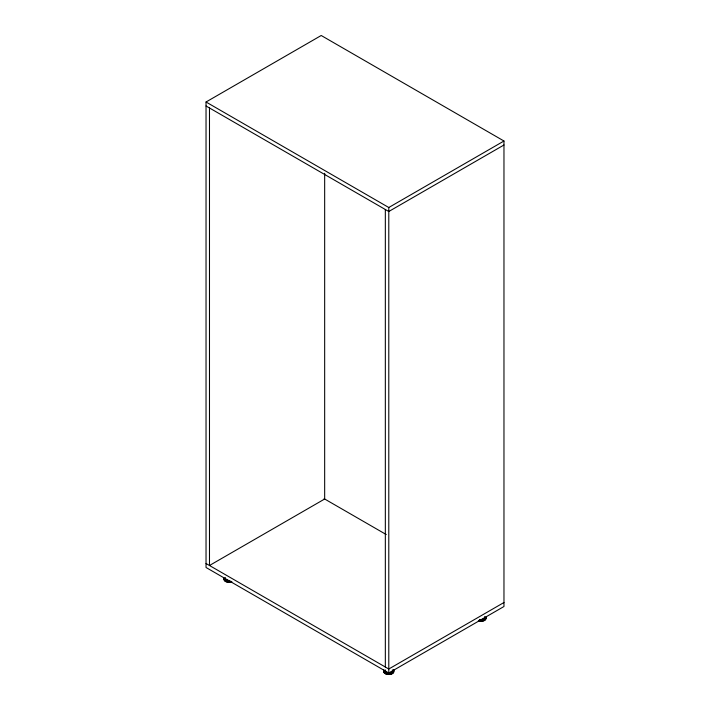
<?xml version="1.0" encoding="UTF-8"?>
<svg xmlns="http://www.w3.org/2000/svg" width="710" height="710" viewBox="0 0 710 710"><rect width="100%" height="100%" fill="white"/><g stroke="black" fill="none" stroke-linecap="round" stroke-linejoin="round"><path stroke-width="1.06" d="M206.033 102L321.213 35.5L503.967 141.015L503.967 606.509L388.787 673.009L206.033 567.494L206.033 102L388.787 207.506L503.967 141.015M503.967 145L388.787 211.5L206.033 105.985M503.967 602.515L388.787 669.015L206.033 563.509M324.088 498.668L386.275 534.568M388.787 207.506L388.787 673.009M385.335 209.503L385.335 667.018M324.665 173.311L324.665 499.006L209.485 565.497L209.485 107.982M391.157 673.391A3.799 2.192 0 0 1 390.811 673.533M386.764 673.533A3.799 2.192 0 0 1 386.417 673.391M393.659 670.471A5.156 2.982 0 0 1 389.08 674.429A5.156 2.982 0 0 1 383.755 670.79M393.642 671.997A4.89 2.822 0 0 1 388.787 674.5A4.89 2.822 0 0 1 383.933 671.997M393.659 669.583A5.156 2.982 0 0 1 389.08 673.541A5.156 2.982 0 0 1 383.755 669.903M392.373 669.841A3.799 2.192 0 0 1 388.787 672.76A3.799 2.192 0 0 1 385.202 669.841M485.959 617.593A5.156 2.982 0 0 1 484.149 620.584A5.156 2.982 0 0 1 478.691 620.939M485.791 618.792A4.89 2.822 0 0 1 478.327 620.868M485.959 616.706A5.156 2.982 0 0 1 484.371 619.59A5.156 2.982 0 0 1 479.223 620.185M484.522 616.644A3.799 2.192 0 0 1 483.616 618.925A3.799 2.192 0 0 1 479.676 619.439M231.815 581.765A5.156 2.982 0 0 1 226.082 581.676A5.156 2.982 0 0 1 224.04 578.579M231.673 581.854A4.89 2.822 0 0 1 224.209 579.786M230.777 581.17A5.156 2.982 0 0 1 225.629 580.576A5.156 2.982 0 0 1 224.04 577.691M229.499 580.54A3.799 2.192 0 0 1 225.478 577.629"/></g></svg>
